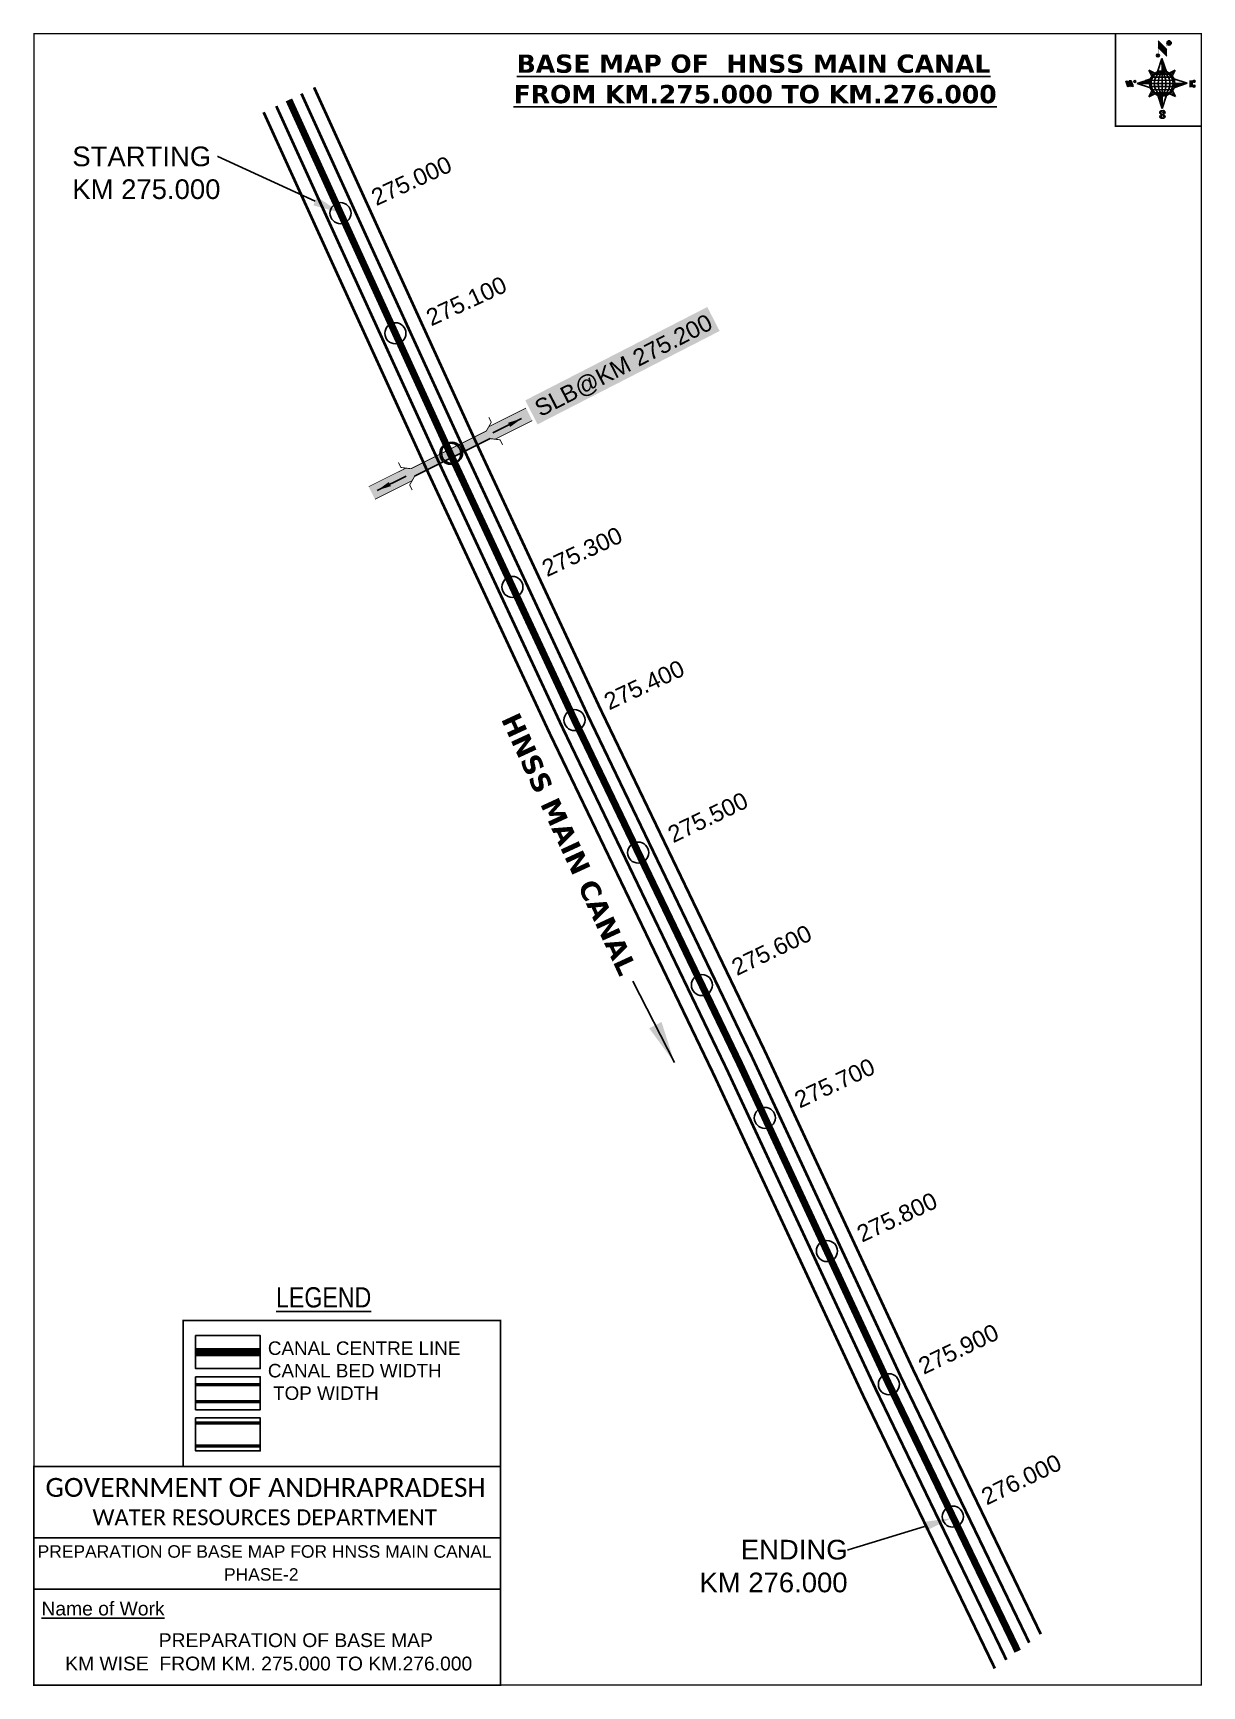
# Model space of a CAD drawing. Header units: inches. Extents: x 766016 to 766848, y 1595042 to 1596219.
import ezdxf
from ezdxf import colors
from ezdxf.entities.mleader import LeaderData, LeaderLine
from ezdxf.enums import TextEntityAlignment as Align
from ezdxf.math import Vec2, Vec3

# ---------------------------------------------------------------- set-up
doc = ezdxf.new("R2010")
doc.units = ezdxf.units.IN
doc.header["$LTSCALE"] = 15
doc.header["$MEASUREMENT"] = 0
doc.header["$PDMODE"] = 32
doc.header["$PDSIZE"] = 15
doc.linetypes.add('ACAD_ISO02W100', pattern=[15, 12, -3])
doc.linetypes.add('HIDDEN2', pattern=[0.1875, 0.125, -0.0625])
for name, color, linetype in [('AQUADUCT', 1, 'Continuous'), ('bord', 1, 'Continuous'), ('CANAL1', 7, 'Continuous'), ('CSMark', 72, 'Continuous'), ('DCBMS', 232, 'Continuous'), ('PAGE', 7, 'Continuous'), ('STRUCTURE', 5, 'Continuous'), ('TEXT', 6, 'Continuous')]:
    doc.layers.add(name, color=color, linetype=linetype)
doc.styles.add('ARIALN', font='ARIALN.TTF')
doc.styles.get("Standard").update_dxf_attribs({"font": 'arial.ttf'})
doc.dimstyles.get("Standard").update_dxf_attribs({"dimtxt": 20, "dimasz": 0.18, "dimexe": 0.18, "dimexo": 0.0625, "dimgap": 0.09, "dimtad": 0, "dimtih": 1, "dimtoh": 1, "dimdec": 4, "dimzin": 0, "dimdsep": 46, "dimtxsty": 'Standard', "dimcen": 0.09, "dimadec": 0, "dimazin": 0, "dimtfac": 1, "dimtdec": 4, "dimtofl": 0, "dimtmove": 0, "dimatfit": 3, "dimfxl": 1, "dimtolj": 1, "dimtzin": 0, "dimarcsym": 0})
pattern_1 = [(267.297113149, (-8720374.938, 50637915.138), (10.5367255337, -0.497431438), [])]
pattern_2 = [(357.297113149, (-8720374.938, 50637915.138), (0.497431438, 10.5367255337), [])]

# ---------------------------------------------------------------- blocks, each defined once
blk = doc.blocks.new('*X26')
at = {"color": 0, "linetype": 'Continuous'}
for p, q in [((6321.6, 240.5), (6322.3, 241.2)), ((6321.6, 240.3), (6322.3, 241)), ((6321.6, 240.1), (6322.3, 240.8)), ((6321.6, 239.9), (6322.4, 240.7)), ((6321.6, 239.8), (6322.4, 240.6)), ((6321.6, 239.6), (6322.5, 240.5)), ((6321.6, 239.4), (6322.5, 240.3)), ((6321.6, 239.2), (6322.6, 240.2)), ((6321.7, 239.1), (6322.6, 240.1)), ((6321.8, 240.8), (6322.4, 241.4)), ((6321.8, 239), (6322.7, 240)), ((6321.8, 239), (6322.8, 239.9)), ((6321.9, 238.9), (6322.9, 239.8)), ((6322, 238.8), (6323, 239.7)), ((6322.1, 241.3), (6322.4, 241.6)), ((6322.1, 238.7), (6323.1, 239.6)), ((6322.2, 238.6), (6323.1, 239.6)), ((6322.3, 238.5), (6323.2, 239.5)), ((6322.4, 238.5), (6323.3, 239.4)), ((6322.5, 238.4), (6323.4, 239.3)), ((6322.7, 238.4), (6323.6, 239.3)), ((6322.8, 238.3), (6323.7, 239.2)), ((6322.9, 238.3), (6323.8, 239.1)), ((6323.1, 238.2), (6323.9, 239.1)), ((6323.2, 238.2), (6324, 239)), ((6323.3, 238.2), (6324.2, 239)), ((6323.5, 238.1), (6324.3, 238.9)), ((6323.7, 238.1), (6324.4, 238.9)), ((6323.8, 238.1), (6324.6, 238.8)), ((6324.1, 238.2), (6324.7, 238.8)), ((6324.3, 238.3), (6324.9, 238.8)), ((6324.6, 238.3), (6325.1, 238.8)), ((6324.8, 238.4), (6325.2, 238.8)), ((6325.1, 238.5), (6325.4, 238.8)), ((6325.4, 238.6), (6325.6, 238.8))]:
    blk.add_line(p, q, dxfattribs=at)
blk = doc.blocks.new('*X25')
at = {"color": 0, "linetype": 'Continuous'}
for p, q in [((6324.4, 240.3), (6324.5, 240.4)), ((6324.6, 240.3), (6324.8, 240.5)), ((6324.7, 240.2), (6325, 240.5)), ((6324.8, 240.2), (6325.2, 240.6)), ((6325, 240.1), (6325.5, 240.6)), ((6325.1, 240.1), (6325.6, 240.6)), ((6325.2, 240), (6325.8, 240.6)), ((6325.3, 240), (6326, 240.6)), ((6325.4, 239.9), (6326.1, 240.6)), ((6325.5, 239.8), (6326.2, 240.5)), ((6325.6, 239.8), (6326.3, 240.5)), ((6325.7, 239.7), (6326.5, 240.4)), ((6325.9, 239.6), (6326.6, 240.3)), ((6326, 239.5), (6326.7, 240.3)), ((6326, 239.4), (6326.8, 240.2)), ((6326.1, 239.3), (6327, 240.2)), ((6326.2, 239.3), (6327.1, 240.1)), ((6326.3, 239.2), (6327.1, 240)), ((6326.4, 239.1), (6327.2, 239.9)), ((6326.5, 239), (6327.3, 239.8)), ((6326.5, 238.9), (6327.4, 239.7)), ((6326.6, 238.8), (6327.5, 239.6)), ((6326.7, 238.7), (6327.5, 239.5)), ((6326.8, 238.6), (6327.6, 239.4)), ((6326.8, 238.5), (6327.7, 239.3)), ((6326.8, 236.5), (6327.4, 237)), ((6326.9, 238.3), (6327.8, 239.2)), ((6326.9, 238.2), (6327.9, 239.1)), ((6326.9, 236.8), (6327.6, 237.4)), ((6327, 238.1), (6327.8, 239)), ((6327, 237.9), (6327.8, 238.8)), ((6327, 237.8), (6327.8, 238.6)), ((6327, 237.6), (6327.8, 238.4)), ((6327, 237.4), (6327.8, 238.2)), ((6327, 237.3), (6327.8, 238)), ((6327, 237.1), (6327.8, 237.9))]:
    blk.add_line(p, q, dxfattribs=at)
blk = doc.blocks.new('H')
at = {"layer": 'bord', "extrusion": (0.000427885, 0.004792, 0.999988)}
h = blk.add_hatch(dxfattribs=at)
h.set_pattern_fill('LINE', color=8, scale=84.387686, angle=-2.7029, style=0)
h.set_pattern_definition(pattern_2)
h.paths.add_polyline_path([(-492, 786, -0.090992), (-448, 775), (-486, 912)])
h = blk.add_hatch(dxfattribs=at)
h.set_pattern_fill('LINE', color=8, scale=84.387686, angle=-92.7029, style=0)
h.set_pattern_definition(pattern_1)
h.paths.add_polyline_path([(-625, 665, -0.090992), (-615, 710), (-751, 671)])
h = blk.add_hatch(dxfattribs=at)
h.set_pattern_fill('LINE', color=8, scale=84.387686, angle=-2.7029, style=0)
h.set_pattern_definition(pattern_2)
h.paths.add_polyline_path([(-504, 533, -0.090992), (-549, 543), (-510, 406)])
h = blk.add_hatch(dxfattribs=at)
h.set_pattern_fill('LINE', color=8, scale=84.387686, angle=-92.7029, style=0)
h.set_pattern_definition(pattern_1)
h.paths.add_polyline_path([(-246, 647), (-372, 653, -0.090992), (-382, 609)])
for p, q in [((-519, 1020, -1217), (-435, 927, -1216)), ((-516, 1087, -1217), (-432, 994, -1217)), ((-538, 774, -1216), (-487, 906, -1216)), ((-487, 906, -1216), (-493, 780, -1216)), ((-487, 906, -1216), (-448, 769, -1216)), ((-865, 701, -1215), (-847, 638, -1215)), ((-847, 700, -1215), (-829, 637, -1215)), ((-829, 699, -1215), (-811, 636, -1215)), ((-829, 699, -1215), (-811, 698, -1215)), ((-811, 698, -1215), (-794, 635, -1215)), ((-752, 665, -1215), (-615, 704, -1215)), ((-627, 794, -1216), (-567, 760, -1216)), ((-627, 794, -1216), (-584, 747, -1215)), ((-599, 731, -1215), (-627, 794, -1216)), ((-421, 753, -1216), (-359, 781, -1216)), ((-359, 781, -1216), (-405, 739, -1216)), ((-359, 781, -1216), (-392, 721, -1215)), ((-379, 693, -1215), (-246, 641, -1215)), ((-213, 669, -1215), (-217, 601, -1215)), ((-752, 665, -1215), (-625, 659, -1215)), ((-619, 614, -1215), (-752, 665, -1215)), ((-639, 526, -1214), (-606, 585, -1215)), ((-639, 526, -1214), (-593, 568, -1215)), ((-577, 553, -1215), (-639, 526, -1214)), ((-511, 400, -1214), (-549, 537, -1214)), ((-460, 533, -1215), (-511, 400, -1214)), ((-505, 527, -1214), (-511, 400, -1214)), ((-371, 513, -1214), (-431, 546, -1215)), ((-371, 513, -1214), (-414, 560, -1215)), ((-399, 576, -1215), (-371, 513, -1214)), ((-246, 641, -1215), (-383, 603, -1215)), ((-373, 647, -1215), (-246, 641, -1215)), ((-197, 600, -1215), (-194, 668, -1215))]:
    blk.add_line(p, q, dxfattribs=at)
at = {"layer": 'bord', "color": 8, "linetype": 'ByBlock', "extrusion": (0.000427885, 0.004792, 0.999988)}
for p, q in [((-375, 679, -1215), (-620, 691, -1215)), ((-386, 711, -1215), (-605, 722, -1215)), ((-411, 744, -1216), (-578, 752, -1216)), ((-493, 780, -1216), (-505, 527, -1214)), ((-373, 647, -1215), (-625, 659, -1215)), ((-378, 616, -1215), (-623, 628, -1215)), ((-392, 585, -1215), (-611, 595, -1215)), ((-420, 555, -1215), (-587, 562, -1215))]:
    blk.add_line(p, q, dxfattribs=at)
at = {"layer": 'bord', "extrusion": (0.000427885, 0.004792, 0.999988), "elevation": -1212}
for points, const_width in [([(-522, 960), (-516, 1093)], 1.61), ([(-434, 933), (-428, 1066)], 1.61), ([(-870, 707), (-846, 706)], 0.642), ([(-829, 643), (-821, 678)], 0.642), ([(-793, 641), (-782, 694)], 0.642), ([(-223, 676), (-174, 673)], 0.706), ([(-829, 643), (-855, 644)], 0.642), ([(-811, 642), (-784, 641)], 0.642), ([(-177, 605), (-226, 607)], 0.706), ([(-195, 645), (-185, 644)], 0.706)]:
    blk.add_lwpolyline(points, dxfattribs=dict(at, const_width=const_width))
for points, const_width in [([(-414, 1073, 1), (-398, 1058, 1)], 22.3), ([(-530, 950, 1), (-520, 939, 1)], 14.8), ([(-776, 697, 1), (-769, 690, 1)], 8.9), ([(-180, 618, 1), (-173, 611, 1)], 9.79), ([(-178, 667, 1), (-171, 660, 1)], 9.79), ([(-490, 362, 1), (-498, 369, 1)], 11.1), ([(-525, 322, 1), (-533, 329, 1)], 11.1)]:
    blk.add_lwpolyline(points, format="xyb", close=True, dxfattribs=dict(at, const_width=const_width))
for points in [[(-537, 317), (-531, 310), (-520, 307), (-505, 307), (-494, 310), (-486, 318), (-487, 326), (-491, 333), (-494, 336), (-503, 341), (-522, 347), (-530, 352), (-534, 355), (-537, 363), (-537, 373), (-530, 381), (-520, 384), (-504, 384), (-493, 380), (-487, 373)], [(-522, 348), (-526, 354), (-528, 361), (-528, 371), (-526, 375), (-521, 381), (-515, 384)], [(-505, 307), (-499, 312), (-497, 319), (-497, 327), (-501, 335), (-509, 343)]]:
    blk.add_lwpolyline(points, dxfattribs=at)
at = {"layer": 'bord', "extrusion": (0.000427885, 0.004792, 0.999988)}
for centre, radius in [((-406, 1065, -1212), 22.3), ((-525, 944, -1212), 14.8), ((-773, 694, -1212), 8.9), ((-498, 659, -1212), 127), ((-177, 615, -1212), 9.79), ((-174, 663, -1212), 9.79), ((-494, 365, -1212), 11.1), ((-529, 325, -1212), 11.1)]:
    blk.add_circle(centre, radius, dxfattribs=at)
at = {"layer": 'bord', "color": 8, "linetype": 'ByBlock', "extrusion": (0.000427885, 0.004792, 0.999988)}
for centre, radius, start, end in [((-482, 658, -1212), 128, 94.9254, 259.6691), ((-437, 656, -1212), 141, 113.2864, 241.308), ((-316, 651, -1212), 222, 142.5892, 212.0053), ((-560, 662, -1212), 141, 293.2864, 61.308), ((-681, 668, -1212), 222, 322.5892, 32.0053), ((-515, 660, -1212), 128, 274.9254, 79.6691)]:
    blk.add_arc(centre, radius, start, end, dxfattribs=at)
at = {"layer": 'bord', "extrusion": (0.000427885, 0.004792, 0.999988)}
for points in [[(-516, 1093, -1212), (-431, 1000, -1212), (-519, 1026, -1212), (-434, 933, -1212)], [(-864, 707, -1212), (-846, 706, -1212), (-846, 644, -1212), (-829, 643, -1212)], [(-829, 705, -1212), (-811, 704, -1212), (-811, 642, -1212), (-793, 641, -1212)], [(-193, 674, -1212), (-197, 606, -1212), (-213, 675, -1212), (-216, 607, -1212)]]:
    blk.add_solid(points, dxfattribs=at)
at = {"layer": 'bord', "extrusion": (0.000427885, 0.004792, 0.999988), "xscale": 7.977342409717546, "yscale": 7.977342408231451, "zscale": 7.977342408476333, "rotation": 138.0840426661453}
for name, p in [('*X25', (38301, -31929, -1212)), ('*X26', (38314, -31951, -1212))]:
    blk.add_blockref(name, p, dxfattribs=at)
blk = doc.blocks.new('SLB')
at = {"layer": 'STRUCTURE'}
h = blk.add_hatch(dxfattribs=at)
h.set_pattern_fill('DOTS', color=6, scale=20, angle=320.3722, style=0)
h.set_pattern_definition([(320.372247934, (-159.4327, -72.9564), (1.2786241598, 0.5641323054), [0, -1.25])])
h.paths.add_polyline_path([(769699.5, 1706871.1), (769699.5, 1706861.1), (769729.1, 1706861.1), (769732.1, 1706863.1), (769792.1, 1706863.1), (769795.1, 1706861.1), (769824.7, 1706861.1), (769824.7, 1706871.1), (769795.1, 1706871.1), (769792.1, 1706869.1), (769732.1, 1706869.1), (769729.1, 1706871.1)])
at = {"layer": 'STRUCTURE', "color": 6, "linetype": 'ACAD_ISO02W100', "ltscale": 0.5, "const_width": 0.5}
for points in [[(769699.5, 1706871.1), (769729.1, 1706871.1)], [(769795.1, 1706871.1), (769824.7, 1706871.1)], [(769699.5, 1706861.1), (769729.1, 1706861.1)], [(769795.1, 1706861.1), (769824.7, 1706861.1)]]:
    blk.add_lwpolyline(points, dxfattribs=at)
at = {"layer": 'STRUCTURE', "color": 6, "const_width": 0.628}
for points in [[(769726.1, 1706877.1), (769726.1, 1706873.1), (769732.1, 1706869.1), (769792.1, 1706869.1), (769798.1, 1706873.1), (769798.1, 1706877.1)], [(769726.1, 1706855.1), (769726.1, 1706859.1), (769732.1, 1706863.1), (769792.1, 1706863.1), (769798.1, 1706859.1), (769798.1, 1706855.1)]]:
    blk.add_lwpolyline(points, dxfattribs=at)
at = {"layer": 'STRUCTURE', "color": 6}
blk.add_lwpolyline([(769732.1, 1706863.1), (769792.1, 1706863.1)], dxfattribs=at)
blk.add_lwpolyline([(769732.1, 1706863.1), (769792.1, 1706863.1)], dxfattribs=at)
at = {"layer": 'STRUCTURE', "color": 0}
blk.add_circle((769762.1, 1706866.1), 1.24, dxfattribs=at)
for points in [[(769703.8, 1706866), (769726.7, 1706866)], [(769818.6, 1706865.8), (769795.7, 1706865.8)]]:
    blk.add_leader(points, dimstyle='Standard', override={"dimasz": 10, "dimgap": 0.09, "dimtad": 0}, dxfattribs=at)

msp = doc.modelspace()

# ---------------------------------------------------------------- linework, layer by layer
at = {"layer": 'CANAL1', "color": 1, "linetype": 'HIDDEN2', "ltscale": 8, "const_width": 5}
msp.add_lwpolyline([(766197.9, 1596171.2), (766247.4, 1596062.5), (766312.8, 1595919.4), (766400.9, 1595730.5), (766519, 1595484.8), (766624.4, 1595258.4), (766716.7, 1595067.1)], dxfattribs=at)
at = {"layer": 'CANAL1', "color": 5, "const_width": 2}
for points in [[(766206.8, 1596175.7), (766256.5, 1596066.6), (766322.6, 1595922.2), (766409.9, 1595734.8), (766528, 1595489.1), (766633.4, 1595262.7), (766724.9, 1595073.2)], [(766188.9, 1596166.8), (766238.3, 1596058.3), (766304.4, 1595913.8), (766391.8, 1595726.2), (766509.9, 1595480.6), (766615.4, 1595254.1), (766708.6, 1595061)]]:
    msp.add_lwpolyline(points, dxfattribs=at)
at = {"layer": 'CANAL1', "color": 200, "const_width": 2}
for points in [[(766215.8, 1596180.1), (766265.6, 1596070.8), (766331.6, 1595926.4), (766419, 1595739), (766537.1, 1595493.4), (766642.5, 1595267), (766733.1, 1595079.3)], [(766179.9, 1596162.4), (766229.2, 1596054.2), (766295.3, 1595909.6), (766382.8, 1595721.9), (766500.9, 1595476.3), (766606.3, 1595249.8), (766700.4, 1595054.9)]]:
    msp.add_lwpolyline(points, dxfattribs=at)
at = {"layer": 'CANAL1', "color": 1, "linetype": 'HIDDEN2', "ltscale": 100, "const_width": 6, "elevation": -0.4}
msp.add_lwpolyline([(766177.5, 1595280), (766131.5, 1595280)], dxfattribs=at)
at = {"layer": 'CANAL1', "color": 5, "const_width": 2.4, "elevation": -0.4}
for points in [[(766177.5, 1595256.8), (766131.5, 1595256.8)], [(766177.5, 1595244.8), (766131.5, 1595244.8)]]:
    msp.add_lwpolyline(points, dxfattribs=at)
at = {"layer": 'CANAL1', "color": 200, "const_width": 2.4, "elevation": -0.4}
for points in [[(766177.5, 1595229.5), (766131.5, 1595229.5)], [(766177.5, 1595213.1), (766131.5, 1595213.1)]]:
    msp.add_lwpolyline(points, dxfattribs=at)
at = {"layer": 'CSMark', "color": 3}
for p in [(766234.6, 1596090.6), (766273.7, 1596005.1), (766312.8, 1595919.5), (766357, 1595824.6), (766401.2, 1595729.8), (766446.5, 1595635.5), (766491.9, 1595541.2), (766536.7, 1595446.7), (766580.9, 1595351.9), (766625, 1595257.1), (766670.5, 1595162.9)]:
    msp.add_point(p, dxfattribs=at)
at = {"layer": 'CSMark'}
msp.add_point((766312.9, 1595919.4), dxfattribs=at)
at = {"layer": 'CSMark', "color": 2}
msp.add_point((766314, 1595920), dxfattribs=at)
at = {"layer": 'PAGE', "const_width": 1}
msp.add_lwpolyline([(766847.4, 1595043), (766847.4, 1596218.3), (766016.4, 1596218.3), (766016.4, 1595043), (766847.4, 1595043)], dxfattribs=at)
at = {"layer": 'PAGE'}
for points, const_width in [([(766847.4, 1596218.3), (766786.3, 1596218.3), (766786.3, 1596152.5), (766847.4, 1596152.5)], 1), ([(766122.7, 1595302.4), (766348.5, 1595302.4), (766348.5, 1595198.6), (766122.7, 1595198.6)], 1.2), ([(766016.4, 1595198.6), (766348.5, 1595198.6), (766348.5, 1595043), (766016.4, 1595043)], 1.2)]:
    msp.add_lwpolyline(points, close=True, dxfattribs=dict(at, const_width=const_width))
at = {"layer": 'PAGE', "elevation": -0.4}
for points in [[(766131.5, 1595291.8), (766177.5, 1595291.8), (766177.5, 1595268.3), (766131.5, 1595268.3)], [(766131.5, 1595262.5), (766177.5, 1595262.5), (766177.5, 1595239), (766131.5, 1595239)], [(766131.5, 1595233.2), (766177.5, 1595233.2), (766177.5, 1595209.7), (766131.5, 1595209.7)]]:
    msp.add_lwpolyline(points, close=True, dxfattribs=at)
at = {"layer": 'PAGE'}
for points in [[(766016.4, 1595147.7), (766348.5, 1595147.7)], [(766016.4, 1595111.3), (766348.5, 1595111.3)]]:
    msp.add_lwpolyline(points, dxfattribs=at)

# ---------------------------------------------------------------- block references
at = {"layer": 'AQUADUCT', "color": 1, "xscale": 0.0703495379661093, "yscale": 0.07034953800030053, "zscale": 0.07034953795990817, "rotation": 3.078330607406165}
msp.add_blockref('H', (766857, 1596138.9, 85.4), dxfattribs=at)
at = {"layer": 'STRUCTURE', "color": 0, "rotation": 26.54382011202317}
msp.add_blockref('SLB', (840457.2, -275023.7), dxfattribs=at)

# ---------------------------------------------------------------- texts
at = {"layer": 'CANAL1', "insert": (766361, 1595737.3), "char_height": 14, "width": 205.129, "attachment_point": 1, "rotation": 294.7455}
msp.add_mtext('\\pi0.96322;{\\fVerdana|b1|i0|c0|p34;HNSS MAIN CANAL}', dxfattribs=at)
at = {"layer": 'CSMark', "color": 1}
for s, rotation, p in [('275.000', 24.7582, (766257.6, 1596101)), ('275.100', 24.7582, (766296.7, 1596015.4)), ('275.300', 24.9921, (766379.1, 1595836.9)), ('275.400', 24.9921, (766423.3, 1595742.1)), ('275.500', 25.6732, (766468.8, 1595647.5)), ('275.600', 25.6732, (766514.2, 1595553)), ('275.700', 24.9654, (766558.9, 1595458.7)), ('275.800', 24.9654, (766603.3, 1595363.3)), ('275.900', 25.485, (766647.2, 1595269.2)), ('276.000', 25.7726, (766692, 1595176.2))]:
    msp.add_text(s, height=12, rotation=rotation, dxfattribs=at).set_placement(p, align=Align.MIDDLE_LEFT)
at = {"layer": 'PAGE', "extrusion": (0.000201441, 0.004807, 0.999988), "style": 'ARIALN'}
msp.add_text('%%ULEGEND', height=14.4, rotation=359.9999, dxfattribs=at).set_placement((766222.6, 1595299.8, 7822.8), align=Align.MIDDLE)
at = {"layer": 'PAGE', "extrusion": (0.000201441, 0.004807, 0.999988)}
for s, height, p in [('PREPARATION OF BASE MAP FOR HNSS MAIN CANAL', 8.878, (766019, 1595114.5, 7821.8)), ('%%UName of Work', 9.822, (766021.7, 1595073.4, 7820.5))]:
    msp.add_text(s, height=height, rotation=359.9999, dxfattribs=at).set_placement(p)
for s, height, p in [('PHASE-2', 8.88, (766178.2, 1595102.6, 7821.8)), ('PREPARATION OF BASE MAP', 9.822, (766202.8, 1595055.8, 7820.6)), ('KM WISE  FROM KM. 275.000 TO KM.276.000', 9.822, (766183.5, 1595039.2, 7820.6))]:
    msp.add_text(s, height=height, rotation=359.9999, dxfattribs=at).set_placement(p, align=Align.MIDDLE_CENTER)
at = {"layer": 'PAGE', "extrusion": (0.000201441, 0.004807, 0.999988), "attachment_point": 1, "text_direction": (1, -1e-06, -0.000201)}
for s, insert, char_height, width in [('CANAL CENTRE LINE CANAL BED WIDTH {\\H2.3717x; }\\P TOP WIDTH{\\H1.9152x; }', (766182.9, 1595287.6, -0.4), 9.6, 168.926), ('\\pi3.5885;{\\fCalibri|b0|i0|c0|p34;\\H1.3333x;GOVERNMENT OF ANDHRAPRADESH\\P\\pi37.073;\\H0.83998x;WATER RESOURCES DEPARTMENT}', (766021, 1595190.4, -1.3), 10.059, 321.276)]:
    msp.add_mtext(s, dxfattribs=dict(at, insert=insert, char_height=char_height, width=width))
at = {"layer": 'STRUCTURE', "color": 5, "insert": (766371, 1595955.8), "char_height": 12, "width": 138.423, "attachment_point": 1, "rotation": 27.1449, "bg_fill": 1, "box_fill_scale": 1.3, "bg_fill_color": 7, "bg_fill_true_color": 16777215, "bg_fill_transparency": 4390977}
msp.add_mtext('\\pi0.43653;SLB@KM 275.200', dxfattribs=at)
at = {"layer": 'TEXT', "color": 1, "insert": (766338.3, 1596203.5), "char_height": 13, "width": 379.826, "attachment_point": 1}
msp.add_mtext('\\pi21.755;{\\fVerdana|b1|i0|c0|p34;\\LBASE MAP OF  HNSS MAIN CANAL \\P\\pi19.564;FROM KM.275.000 TO KM.276.000}', dxfattribs=at)

# ---------------------------------------------------------------- leaders
at = {"layer": 'CANAL1'}
msp.add_leader([(766472.4, 1595486), (766442.8, 1595543.9)], dimstyle='Standard', override={"dimasz": 30, "dimgap": 0.09, "dimtad": 0}, dxfattribs=at)
at = {"layer": 'DCBMS', "color": 5}
ml = msp.add_multileader_mtext('Standard', dxfattribs=at)
ml.set_content('STARTING\\PKM 275.000', color=5)
ml.set_leader_properties()
ml.build(insert=Vec2(0, 0))
ml.multileader.update_dxf_attribs({"dogleg_length": 0.36, "arrow_head_size": 20})
ctx = ml.context
ctx.base_point, ctx.char_height, ctx.arrow_head_size, ctx.landing_gap_size, ctx.plane_origin = Vec3(766043.6, 1596130.9), 14, 20, 0.09, Vec3(766214.5, 1596203.7)
notes = []
notes.append((ctx, [(0, (1, 1, 0), (766147.3, 1596130.9), (-1, 0), 0.36, [(0, [(766234.8, 1596090.8)], 0, [])])]))
ctx.mtext.insert, ctx.mtext.flow_direction = Vec3(766043.7, 1596138), 5
for ctx, leaders in notes:
    for number, flags, end, landing, length, lines in leaders:
        leader = LeaderData()
        leader.index, (leader.has_last_leader_line, leader.has_dogleg_vector, leader.attachment_direction) = number, flags
        leader.last_leader_point, leader.dogleg_vector, leader.dogleg_length = Vec3(end), Vec3(landing), length
        for number, points, colour, breaks in lines:
            line = LeaderLine()
            line.index, line.vertices, line.color, line.breaks = number, Vec3.list(points), colors.encode_raw_color(colour), breaks
            leader.lines.append(line)
        ctx.leaders.append(leader)

# ---------------------------------------------------------------- next in the draw order: leaders
ml = msp.add_multileader_mtext('Standard', dxfattribs=at)
ml.set_content('ENDING \\PKM 276.000', color=5)
ml.set_leader_properties()
ml.build(insert=Vec2(0, 0))
ml.multileader.update_dxf_attribs({"dogleg_length": 0.36, "arrow_head_size": 20})
ctx = ml.context
ctx.base_point, ctx.char_height, ctx.arrow_head_size, ctx.landing_gap_size, ctx.plane_origin = Vec3(766492.4, 1595139.3), 14, 20, 0.09, Vec3(766636.1, 1595351.7)
ctx.text_align_type = 2
notes = []
notes.append((ctx, [(0, (1, 1, 0), (766596, 1595139.3), (-1, 0), 0.36, [(0, [(766669.5, 1595161.8)], 0, [])])]))
ctx.mtext.insert, ctx.mtext.width, ctx.mtext.alignment, ctx.mtext.flow_direction = Vec3(766595.6, 1595146.4), 109.049, 3, 5
ctx.mtext.has_bg_fill, ctx.mtext.bg_color, ctx.mtext.bg_scale_factor, ctx.mtext.bg_transparency, ctx.mtext.use_window_bg_color = 1, -1027028792, 1.5, 0, 1
for ctx, leaders in notes:
    for number, flags, end, landing, length, lines in leaders:
        leader = LeaderData()
        leader.index, (leader.has_last_leader_line, leader.has_dogleg_vector, leader.attachment_direction) = number, flags
        leader.last_leader_point, leader.dogleg_vector, leader.dogleg_length = Vec3(end), Vec3(landing), length
        for number, points, colour, breaks in lines:
            line = LeaderLine()
            line.index, line.vertices, line.color, line.breaks = number, Vec3.list(points), colors.encode_raw_color(colour), breaks
            leader.lines.append(line)
        ctx.leaders.append(leader)

doc.saveas('drawing.dxf')
